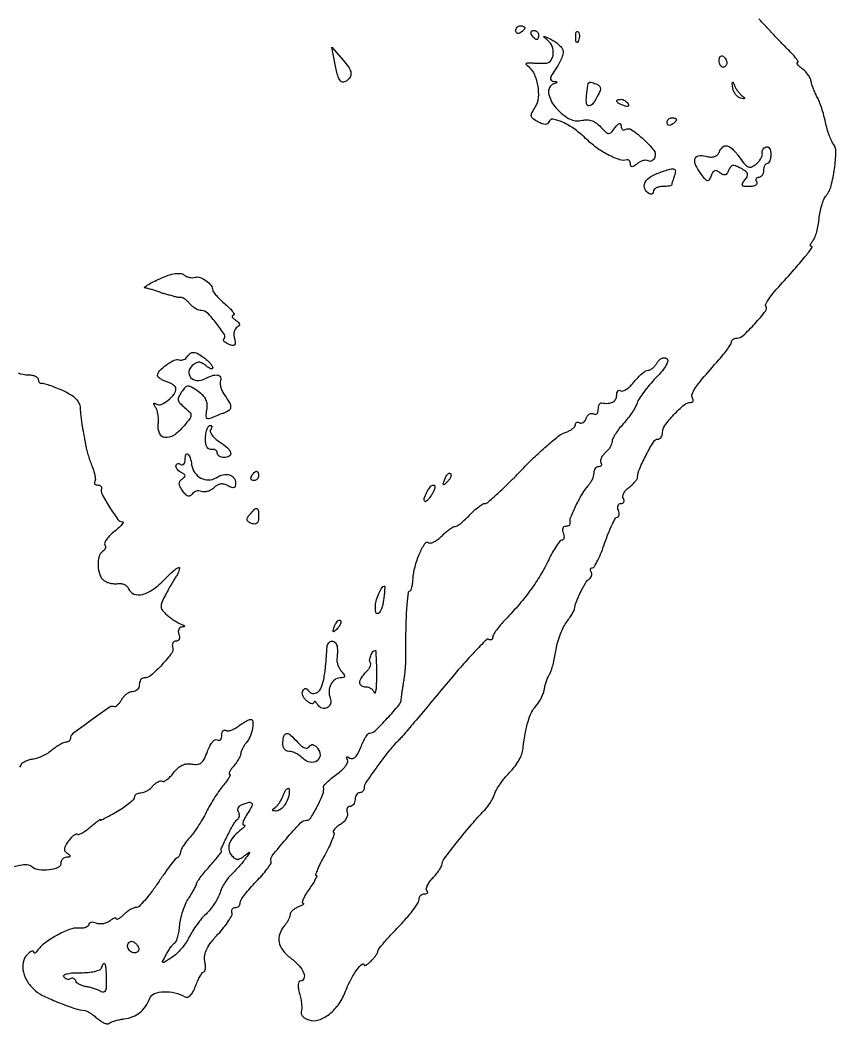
# Model space of a CAD drawing. Extents: x 0 to 356, y 1 to 441.
# Drawn here: x 178 to 355.8, y 0.7 to 219.3 of the extents above; entities that cross this region are included whole.
import ezdxf

# ---------------------------------------------------------------- set-up
doc = ezdxf.new("R2010")
doc.units = 0

msp = doc.modelspace()

# ---------------------------------------------------------------- linework, layer by layer
for points in [[(176.220432, 34.826694, -0.033088), (179.11387, 35.389231, -0.207555), (180.526926, 34.977653, 0.13933), (182.104768, 34.280879, 0.0633), (184.380932, 34.252341, 0.069445), (186.361036, 34.763352, 0.303748), (187, 35.718108, -0.09621), (187.095255, 36.208565, -0.096097), (187.367188, 36.627942, -0.097265), (187.772972, 36.911557, -0.101304), (188.25, 37.015313, 0.026202), (188.822572, 37.052376, 0.348551), (188.961874, 37.192349, 0.265975), (188.871938, 37.400594, 0.019149), (188.335243, 37.771647, -0.114123), (187.879039, 38.235654, -0.165591), (187.753928, 38.791344, -0.102582), (187.985443, 39.511111, -0.028939), (188.62829, 40.506334, -0.024484), (189.217785, 41.234817, -0.042709), (189.782571, 41.767486, -0.05739), (190.247927, 42.056732, -0.339263), (190.510627, 42, 0.313585), (190.80997, 41.920657, 0.036101), (191.480914, 42.220942, 0.03322), (192.312078, 42.741352, 0.020572), (193.21758, 43.454269, -0.007556), (194.09338, 44.181507, -0.013978), (194.829539, 44.741045, -0.010211), (195.409656, 45.139242, -0.596687), (195.5, 45.090491, 0.552346), (195.604675, 45.024645, 0.005006), (196.601562, 45.515808, 0.010405), (197.81156, 46.159047, 0.005906), (199.25, 46.984998, 0.016614), (200.686443, 47.898171, 0.023373), (201.898438, 48.812349, 0.020923), (202.803491, 49.630169, 0.201187), (203, 50.098776, -0.150837), (203.106098, 50.442471, -0.098473), (203.404657, 50.735265, -0.081515), (203.850869, 50.93275, -0.063585), (204.377555, 51, 0.086111), (204.99461, 51.107064, 0.043603), (205.713456, 51.437391, 0.041593), (206.416239, 51.919259, 0.048513), (206.990862, 52.48899, -0.043438), (207.519853, 53.024209, -0.058209), (208.087083, 53.402476, -0.071974), (208.605726, 53.579055, -0.18663), (208.987366, 53.507808, 0.249898), (209.397072, 53.48163, 0.05268), (210.036486, 53.857321, 0.043589), (210.767691, 54.503314, 0.028995), (211.490547, 55.357879, -0.046837), (212.400003, 56.358459, -0.074589), (213.358779, 57.001195, -0.083189), (214.383376, 57.29102, -0.074777), (215.486674, 57.247298, 0.070832), (216.667726, 57.191209, 0.148516), (217.510288, 57.536414, 0.109323), (218.180036, 58.38302, 0.029028), (218.844315, 59.983245, -0.033572), (219.341599, 61.151129, -0.057445), (219.925323, 62.033531, -0.084253), (220.499166, 62.52031, -0.279171), (220.974128, 62.51599, 0.141418), (221.363519, 62.407131, 0.191336), (221.69865, 62.543508, 0.137306), (221.924942, 62.926806, 0.065195), (222, 63.5, -0.052483), (222.061313, 64.082512, -0.113897), (222.250474, 64.487935, -0.187392), (222.529962, 64.654307, -0.181976), (222.852678, 64.59105, 0.167652), (223.311787, 64.487728, 0.052159), (224.01222, 64.640741, 0.045531), (224.813723, 64.989383, 0.036674), (225.602678, 65.50023, -0.016253), (226.383615, 66.052373, -0.018907), (227.161131, 66.523862, -0.018217), (227.842062, 66.870503, -0.098241), (228.243725, 66.968197, -0.407262), (228.749432, 66.514933, -0.062824), (228.661817, 65.030524, -0.051976), (228.133807, 63.25007, -0.075284), (227.288425, 61.847531, 0.029167), (226.854722, 61.258168, 0.026296), (226.476014, 60.602087, 0.027229), (226.199644, 59.977325, 0.071455), (226.093221, 59.5, -0.086652), (225.965675, 58.999597, -0.024442), (225.59879, 58.279688, -0.023856), (225.097138, 57.493405, -0.023129), (224.517972, 56.75, 0.020706), (223.988989, 56.077751, 0.045185), (223.654934, 55.514062, 0.089616), (223.553682, 55.142313, 0.439979), (223.684102, 55, -0.505742), (223.801697, 54.840175, -0.053013), (223.585056, 54.339062, -0.033071), (223.109928, 53.614017, -0.016007), (222.413762, 52.75, 0.024403), (221.539644, 51.627056, 0.010938), (220.497368, 50.072976, 0.010799), (219.465075, 48.379007, 0.01443), (218.606912, 46.796301, -0.015649), (217.753469, 45.231419, -0.012344), (216.736256, 43.591745, -0.01253), (215.714976, 42.114884, -0.029997), (214.867464, 41.088114, 0.021806), (214.152606, 40.250377, 0.025114), (213.548568, 39.390892, 0.025363), (213.116426, 38.621332, 0.11575), (213, 38.125147, -0.071092), (212.944076, 37.733811, -0.060606), (212.779687, 37.350304, -0.062945), (212.536853, 37.032023, -0.094052), (212.25, 36.833333, 0.120216), (211.818102, 36.499856, 0.005803), (210.692188, 35.056297, 0.009187), (209.395407, 33.286743, 0.006469), (208, 31.251933, -0.014464), (206.573453, 29.241399, -0.020474), (205.18192, 27.544918, -0.017155), (203.956731, 26.261562, -0.195597), (203.321429, 26.001933, 0.095148), (202.759994, 25.893163, 0.03466), (202.027455, 25.538961, 0.032849), (201.259717, 25.030072, 0.033606), (200.571429, 24.428571, -0.020821), (199.967444, 23.872898, -0.048243), (199.461607, 23.522575, -0.10937), (199.13581, 23.424846, -0.435926), (199, 23.551016, 0.33552), (198.878547, 23.711634, 0.148539), (198.596607, 23.706278, 0.06634), (198.154424, 23.494639, 0.028467), (197.626748, 23.105192, -0.075099), (196.980811, 22.715529, -0.055741), (196.179032, 22.483651, -0.056022), (195.350801, 22.435369, -0.078337), (194.626748, 22.589736, 0.049479), (194.003523, 22.760563, 0.090318), (193.477857, 22.75452, 0.14), (193.133256, 22.579545, 0.208643), (193, 22.274108, -0.23158), (192.831143, 21.929083, -0.084773), (192.339063, 21.665741, -0.061831), (191.611715, 21.51926, -0.03974), (190.75, 21.522889, 0.114667), (188.805145, 21.239514, 0.033174), (186.040854, 19.940345, 0.034076), (183.399539, 18.233164, 0.07955), (181.765313, 16.54818, -0.035257), (181.480761, 16.197611, -0.13198), (181.241942, 16.049197, -0.325451), (181.085578, 16.10375, -0.147862), (181.015313, 16.321429, 0.332467), (180.877906, 16.498264, 0.169182), (180.581324, 16.478388, 0.068418), (180.114383, 16.199296, 0.027519), (179.559406, 15.702263, 0.153323), (178.705653, 14.06684, 0.102983), (178.76596, 11.943687, 0.087847), (179.726192, 9.72763, 0.076432), (181.427724, 7.851738, 0.060755), (183.29025, 6.683585, 0.015153), (186.594223, 5.253433, 0.015361), (189.989056, 4.023892, 0.056813), (192.21758, 3.56458, -0.105172), (192.608501, 3.443942, -0.016861), (193.296567, 3.02904, -0.01801), (194.084675, 2.475449, -0.014933), (194.883065, 1.832152, 0.032396), (195.674527, 1.238769, 0.048092), (196.441581, 0.837042, 0.059922), (197.079042, 0.662926, 0.237398), (197.453297, 0.786631, -0.102288), (197.852601, 1.049117, -0.021094), (198.651913, 1.327806, -0.021362), (199.624838, 1.576839, -0.018687), (200.659786, 1.755024, 0.057358), (202.586008, 2.242186, 0.078066), (204.14055, 3.128386, 0.077705), (205.35355, 4.452157, 0.056239), (206.268738, 6.234804, -0.21708), (207.292995, 7.250762, -0.078087), (209.354389, 7.664221, -0.068185), (211.78267, 7.435112, -0.081012), (213.90852, 6.556538, 0.203217), (214.495475, 6.466266, 0.134475), (215.097154, 6.807351, 0.077084), (215.696875, 7.623233, 0.029779), (216.271608, 8.908616, -0.017009), (216.765318, 10.093029, -0.025126), (217.284322, 11.091906, -0.022701), (217.768581, 11.839442, -0.24222), (218.080566, 12, 0.326144), (218.297564, 12.158394, 0.056674), (218.402753, 12.686794, 0.042954), (218.400805, 13.441678, 0.025117), (218.275715, 14.338022, -0.09303), (218.271416, 15.618897, -0.069318), (218.71775, 16.963119, -0.051521), (219.66405, 18.465973, -0.022813), (221.195222, 20.245518, 0.019274), (222.458052, 21.692362, 0.026734), (223.465801, 23.087382, 0.025623), (224.151144, 24.281848, 0.200478), (224.197501, 24.907496, -0.09444), (224.141552, 25.32432, -0.132588), (224.258537, 25.679077, -0.139353), (224.532149, 25.915067, -0.109126), (224.916667, 26, 0.095849), (225.33016, 26.080001, 0.097138), (225.681771, 26.30831, 0.098659), (225.917172, 26.64906, 0.102321), (226, 27.049566, -0.146389), (226.177782, 27.643779, -0.015565), (227.016943, 28.837934, -0.018148), (228.136066, 30.221938, -0.013631), (229.461932, 31.663769, 0.012904), (230.772944, 33.085298, 0.018898), (231.844667, 34.406878, 0.014637), (232.637922, 35.531494, 0.216886), (232.711932, 35.996351, -0.239163), (232.97074, 37.271541, -0.010191), (235.985235, 40.923065, -0.0109), (239.136275, 44.42782, -0.207058), (240.458724, 45, 0.260027), (241.361984, 45.503808, 0.019837), (242.783226, 48.023576, 0.024079), (243.981782, 50.666629, 0.135191), (244.148782, 52.194968, -0.221969), (244.257004, 52.575707, -0.020306), (244.948931, 53.311917, -0.023221), (245.891467, 54.154314, -0.016038), (247.030102, 55.021435, 0.0326), (248.127999, 55.916463, 0.048616), (248.948485, 56.84348, 0.060953), (249.405114, 57.668324, 0.238741), (249.35725, 58.230975, -0.037872), (249.144358, 58.642041, -0.371279), (249.199254, 58.814099, -0.255628), (249.420168, 58.825242, -0.025865), (249.897862, 58.563125, 0.199126), (250.491561, 58.467031, 0.137549), (251.094482, 58.801144, 0.078287), (251.693731, 59.614236, 0.029496), (252.271608, 60.908616, -0.020449), (252.774813, 62.092806, -0.029377), (253.322502, 63.091906, -0.029129), (253.843393, 63.823975, -0.227332), (254.21054, 64, 0.19631), (255.359965, 64.469376, 0.011707), (258.027697, 67.20955, 0.013045), (260.538802, 70.058209, 0.156488), (261.083333, 71.398314, -0.012813), (261.142751, 71.983891, -0.003439), (261.267347, 72.910755, -0.003482), (261.423516, 73.962064, -0.003594), (261.592743, 75, 0.00799), (261.757108, 76.067094, 0.00665), (261.898571, 77.20625, 0.006722), (262.000205, 78.252829, 0.018057), (262.03554, 79, 0.000422), (262.043808, 79.802613, 0.000111), (262.055676, 81.0875, 0.000113), (262.068529, 82.55, 0.000116), (262.080609, 84, -0.005671), (262.16978, 88.586235, -0.012896), (262.365723, 92.046033, -0.007866), (262.624475, 94.675262, -0.380858), (262.988739, 95.000706, 0.307946), (263.196314, 95.142364, 0.03034), (263.392987, 95.748337, 0.030029), (263.553671, 96.569964, 0.018846), (263.646961, 97.544841, -0.050061), (264.07386, 100.22846, -0.037975), (265.050623, 103.046006, -0.037005), (266.206307, 105.246506, -0.413043), (267.079581, 105.450816, 0.210699), (267.543329, 105.386291, 0.051546), (268.276321, 105.679121, 0.043951), (269.121707, 106.222087, 0.031669), (269.963525, 106.963525, -0.018672), (270.803749, 107.743234, -0.023081), (271.644331, 108.401786, -0.022325), (272.38535, 108.880707, -0.133059), (272.825686, 109, 0.148512), (273.276675, 109.136976, 0.019347), (274.098736, 109.734375, 0.021145), (275.040239, 110.542642, 0.016233), (276, 111.5, -0.018909), (276.969932, 112.457206, -0.023654), (277.942119, 113.265625, -0.022877), (278.801134, 113.854113, -0.13962), (279.313395, 114, 0.182133), (279.919433, 114.228333, 0.004868), (282.083594, 116.16651, 0.00956), (284.594146, 118.548954, 0.006327), (287.389081, 121.375354, -0.01023), (290.276638, 124.250193, -0.012855), (293.072105, 126.787483, -0.011033), (295.497677, 128.78633, -0.092461), (296.75, 129.442742, 0.037765), (297.611168, 129.780609, 0.048296), (298.339063, 130.222782, 0.056539), (298.842651, 130.696996, 0.177446), (299, 131.126405, -0.102535), (299.069437, 131.461444, -0.178546), (299.262969, 131.664219, -0.166413), (299.55337, 131.700869, -0.087551), (299.895215, 131.564761, 0.167719), (300.283155, 131.477508, 0.120855), (300.703042, 131.631568, 0.092131), (301.093118, 132.014336, 0.061252), (301.388152, 132.569126, -0.069662), (301.691952, 133.11802, -0.099962), (302.106118, 133.486378, -0.123645), (302.56249, 133.618411, -0.148363), (302.992937, 133.504365, 0.137823), (303.375314, 133.394554, 0.191), (303.704175, 133.522757, 0.139718), (303.926152, 133.889745, 0.066686), (304, 134.440983, -0.046583), (304.054926, 135.02925, -0.073584), (304.220312, 135.507253, -0.103366), (304.464248, 135.805228, -0.211938), (304.75, 135.881579, 0.049321), (306.137549, 135.800956, 0.109421), (307.15629, 136.070324, 0.149401), (307.772986, 136.67201, 0.125937), (308, 137.559017, -0.059835), (308.066784, 138.115083, -0.128051), (308.270228, 138.493063, -0.191389), (308.571174, 138.636254, -0.156119), (308.919925, 138.549489, 0.233207), (309.409188, 138.502696, 0.057043), (310.149483, 138.885128, 0.046604), (310.990671, 139.570859, 0.031812), (311.813845, 140.490472, -0.023978), (312.647086, 141.45118, -0.029191), (313.518294, 142.262826, -0.030003), (314.312061, 142.843603, -0.143901), (314.84423, 143, 0.122322), (315.314983, 143.116916, 0.051644), (315.859972, 143.481867, 0.046922), (316.389208, 144.012839, 0.044976), (316.818633, 144.640398, -0.069015), (317.253853, 145.215266, -0.088251), (317.797724, 145.594517, -0.10489), (318.362268, 145.723051, -0.143069), (318.862587, 145.584926, -0.299579), (319.111418, 145.049558, -0.08894), (318.809239, 144.151181, -0.049368), (317.957727, 142.907975, -0.017898), (316.522042, 141.319729, 0.016144), (315.150626, 139.813236, 0.016725), (313.896002, 138.238585, 0.016668), (312.90405, 136.807113, 0.066428), (312.450162, 135.842974, -0.051913), (312.052698, 134.931145, -0.018825), (311.311027, 133.72805, -0.018432), (310.394155, 132.462434, -0.020904), (309.422384, 131.32175, 0.021486), (308.495094, 130.230711, 0.024836), (307.711575, 129.113994, 0.025011), (307.150432, 128.115831, 0.11605), (307, 127.476422, -0.093599), (306.894155, 126.915961, -0.042444), (306.562609, 126.24365, -0.040048), (306.080732, 125.572983, -0.043773), (305.51101, 125.009138, 0.050777), (304.981976, 124.470716, 0.064546), (304.620389, 123.875922, 0.078442), (304.471484, 123.317852, 0.165938), (304.570027, 122.886693, -0.096707), (304.69762, 122.548493, -0.174428), (304.645971, 122.260466, -0.171182), (304.421269, 122.067758, -0.09272), (304.059017, 122, 0.133873), (303.655168, 121.889898, 0.100474), (303.311086, 121.580357, 0.087342), (303.079557, 121.11733, 0.072485), (303, 120.571429, -0.070229), (302.909268, 119.928644, -0.037438), (302.629386, 119.17433, -0.036382), (302.221252, 118.432313, -0.0467), (301.738337, 117.821429, 0.058395), (300.519526, 116.203457, 0.019391), (299.119238, 113.579275, 0.014544), (297.921483, 110.913719, 0.156724), (297.825488, 109.75, -0.153022), (297.804028, 109.464686, -0.129382), (297.623559, 109.220313, -0.101947), (297.30326, 109.055927, -0.067849), (296.893011, 109, 0.158089), (296.519085, 108.878743, 0.151946), (296.280284, 108.559375, 0.112257), (296.22328, 108.073899, 0.06502), (296.361626, 107.5, -0.048971), (296.519776, 106.925311, -0.089508), (296.515966, 106.440625, -0.139264), (296.357288, 106.122874, -0.210765), (296.078742, 106, 0.227987), (295.641038, 105.789476, 0.01914), (294.87486, 104.751563, 0.022452), (294.027729, 103.37828, 0.015352), (293.185958, 101.75, -0.022696), (291.409785, 98.434509, -0.022261), (289.329713, 95.271463, -0.020554), (286.821067, 92.087547, -0.014385), (283.75, 88.705172, 0.01585), (282.696956, 87.538533, 0.020309), (281.807813, 86.3975, 0.018619), (281.151712, 85.404998, 0.137577), (281, 84.86406, -0.093482), (280.936698, 84.528443, -0.171831), (280.756955, 84.320666, -0.173811), (280.488223, 84.273682, -0.095913), (280.172611, 84.39332, 0.349924), (279.614075, 84.326177, 0.004509), (276.98658, 81.610653, 0.010648), (273.943663, 78.26879, 0.006499), (270.488411, 74.202337, -0.001185), (267.01766, 70.02856, -0.0017), (263.920209, 66.347116, -0.000907), (261.28185, 63.244298, -0.026449), (260.565799, 62.489973, 0.034844), (258.562758, 60.307699, 0.01136), (255.914515, 56.825705, 0.00609), (253.357714, 53.208629, 0.151939), (253, 52.058638, -0.093367), (252.923875, 51.654528, -0.09643), (252.70625, 51.310975, -0.099161), (252.381557, 51.081032, -0.105015), (252, 51, 0.148195), (251.618646, 50.884432, 0.098894), (251.29375, 50.559375, 0.082425), (251.074694, 50.073457, 0.064853), (251, 49.5, -0.072144), (250.91686, 48.926792, -0.087143), (250.674822, 48.440625, -0.100435), (250.315153, 48.115611, -0.134459), (249.893011, 48, 0.135891), (249.512485, 47.894634, 0.1523), (249.260193, 47.611731, 0.123624), (249.182265, 47.183447, 0.07524), (249.293232, 46.678234, -0.146981), (249.337925, 46.079732, -0.07723), (249.064654, 45.378277, -0.065929), (248.529072, 44.684343, -0.055951), (247.802842, 44.108946, 0.029243), (247.074892, 43.592855, 0.050629), (246.546243, 43.073678, 0.072451), (246.273896, 42.628088, 0.306426), (246.330197, 42.33647, -0.281016), (246.427801, 41.933254, -0.015882), (245.978406, 40.67153, -0.020559), (245.300141, 39.132247, -0.01326), (244.395442, 37.405758, 0.009766), (243.494624, 35.715504, 0.01769), (242.83459, 34.294191, 0.01395), (242.403621, 33.187902, 0.518825), (242.535961, 33, -0.526009), (242.650945, 32.832763, -0.026765), (242.332366, 32.11875, -0.023901), (241.777216, 31.151367, -0.012501), (241, 30, 0.018142), (240.238257, 28.843641, 0.035191), (239.731632, 27.860604, 0.050348), (239.510893, 27.159211, 0.44939), (239.681906, 26.929715, -0.353777), (239.788866, 26.826872, -0.263502), (239.723885, 26.668941, -0.055523), (239.325967, 26.422653, -0.016983), (238.676, 26.140671, 0.042258), (237.977284, 25.794634, 0.049273), (237.384559, 25.350767, 0.056209), (236.974625, 24.880787, 0.149468), (236.840964, 24.460957, -0.081113), (236.760033, 23.998801, -0.029951), (236.504653, 23.386444, -0.028738), (236.140402, 22.738988, -0.030712), (235.711575, 22.152469, 0.082412), (234.619039, 20.2804, 0.137119), (234.4537, 18.474123, 0.123864), (235.255748, 16.714761, 0.060748), (237.026053, 14.980034, -0.046355), (238.805288, 13.333953, -0.085754), (239.849038, 11.671066, -0.195296), (239.853256, 10.529545, -0.306259), (239.069806, 10, 0.298817), (238.760761, 9.797195, 0.08858), (238.623914, 9.219539, 0.055307), (238.671959, 8.34027, 0.027516), (238.915886, 7.25, -0.022115), (239.183493, 6.111693, -0.022791), (239.346298, 4.965552, -0.023259), (239.395445, 3.963746, -0.083713), (239.291033, 3.334859, 0.171123), (239.294688, 2.840765, 0.097259), (239.605732, 2.322182, 0.07667), (240.176631, 1.85713, 0.055859), (240.925635, 1.523602, 0.157519), (243.091432, 1.534733, 0.088701), (245.427859, 2.794639, 0.074649), (247.536777, 5.057095, 0.063517), (249.029155, 7.963279, -0.035994), (250.060171, 10.275144, -0.03269), (251.441749, 12.494501, -0.059796), (252.551525, 13.70597, -0.641154), (253, 13.5, 0.446458), (253.128109, 13.385125, 0.102943), (253.440625, 13.486607, 0.046395), (253.923506, 13.825448, 0.020204), (254.5, 14.357143, 0.019873), (255.074271, 14.978971, 0.024103), (255.559375, 15.606971, 0.023742), (255.910112, 16.163868, 0.129357), (256, 16.505495, -0.157829), (256.123764, 16.887808, -0.011254), (256.807812, 17.790141, -0.014963), (257.69656, 18.842973, -0.010701), (258.75, 19.968308, 0.008465), (261.503944, 22.883957, 0.019842), (263.435319, 25.175683, 0.022916), (264.69074, 26.953784, 0.143204), (265, 28.011431, -0.117268), (265.089669, 28.3885, -0.100564), (265.342708, 28.709608, -0.09282), (265.721111, 28.925183, -0.083375), (266.166667, 29, 0.059412), (266.566887, 29.047724, 0.178164), (266.792105, 29.19852, 0.250807), (266.822385, 29.418653, 0.108072), (266.65752, 29.675813, -0.248402), (266.533235, 30.079813, -0.06132), (266.752628, 30.762398, -0.048408), (267.233117, 31.582061, -0.03182), (267.930305, 32.425813, 0.01928), (268.684457, 33.293282, 0.02164), (269.339434, 34.184458, 0.021544), (269.826876, 34.984063, 0.098498), (269.991012, 35.5, -0.135184), (270.438934, 36.620208, -0.004639), (273.354227, 40.388962, -0.009616), (276.449614, 44.163128, -0.017295), (279.15128, 47.117634, 0.032998), (279.829998, 47.908326, 0.021994), (280.503744, 48.894429, 0.022174), (281.075106, 49.913329, 0.03987), (281.436596, 50.800233, -0.055848), (281.857954, 51.746537, -0.020658), (282.648822, 52.975526, -0.020171), (283.630217, 54.257297, -0.022908), (284.672972, 55.400244, 0.033379), (285.689003, 56.561811, 0.02927), (286.590741, 57.898704, 0.030404), (287.261419, 59.205741, 0.073376), (287.547202, 60.251291, -0.012734), (288.076683, 63.857264, -0.02965), (288.700375, 66.514483, -0.039885), (289.464665, 68.487611, -0.071693), (290.432132, 69.925007, 0.0399), (291.036432, 70.710417, 0.027599), (291.594647, 71.683404, 0.027927), (292.029711, 72.684824, 0.049982), (292.25504, 73.552342, -0.026466), (292.432593, 74.397117, -0.018608), (292.717177, 75.325999, -0.018837), (293.057157, 76.19693, -0.036955), (293.403035, 76.855315, 0.058327), (293.761164, 77.613919, 0.015948), (294.143587, 78.883133, 0.015899), (294.487905, 80.360562, 0.01595), (294.73722, 81.855315, -0.032376), (295.05403, 83.433565, -0.02262), (295.604565, 85.163749, -0.022906), (296.286554, 86.780856, -0.043283), (297.003193, 88, 0.007775), (297.686724, 88.994034, 0.010589), (298.269813, 89.9125, 0.007701), (298.725902, 90.692576, 0.109077), (298.81978, 91, -0.072712), (299.153508, 92.463181, -0.020416), (300.090645, 94.617916, -0.017747), (301.174451, 96.66679, -0.124429), (301.954629, 97.471959, 0.085041), (302.322699, 97.796903, 0.093511), (302.54696, 98.215942, 0.10041), (302.59395, 98.662832, 0.115051), (302.457295, 99.069098, -0.068741), (302.29975, 99.425412, -0.142928), (302.301224, 99.726548, -0.190352), (302.456728, 99.924846, -0.13317), (302.733897, 100, 0.268833), (303.152608, 100.242664, 0.015206), (303.884742, 101.615625, 0.019962), (304.677201, 103.392229, 0.012998), (305.455336, 105.5, -0.012301), (306.230158, 107.607845, -0.018983), (307.012495, 109.384375, -0.0139), (307.732817, 110.766029, -0.272032), (308.131037, 111, 0.225123), (308.389825, 111.122739, 0.133927), (308.531327, 111.440625, 0.084225), (308.523806, 111.925176, 0.04574), (308.361626, 112.5, -0.069008), (308.228143, 113.073683, -0.116977), (308.29762, 113.559375, -0.152575), (308.555236, 113.879387, -0.148627), (308.952028, 114, 0.104368), (309.345082, 114.082948, 0.179696), (309.581893, 114.313295, 0.164919), (309.622458, 114.659193, 0.086067), (309.458879, 115.066535, -0.169878), (309.346547, 115.575967, -0.084684), (309.536829, 116.217176, -0.068429), (309.990898, 116.889384, -0.052221), (310.649862, 117.485924, 0.025422), (311.362529, 118.064832, 0.029718), (311.97437, 118.685369, 0.030865), (312.419232, 119.261877, 0.131369), (312.560758, 119.669389, -0.082774), (313.034881, 121.622126, -0.020369), (314.458377, 124.613984, -0.013595), (316.086497, 127.51098, -0.263773), (316.948973, 128, 0.137238), (317.349771, 128.112121, 0.100217), (317.691261, 128.427273, 0.086194), (317.921154, 128.898657, 0.070566), (318, 129.454545, -0.161003), (318.504816, 130.98163, -0.028012), (320.474742, 133.346485, -0.027293), (322.687855, 135.473966, -0.179672), (324.104472, 136, 0.108392), (324.444426, 136.074573, 0.181996), (324.647225, 136.280041, 0.161662), (324.67769, 136.589082, 0.083011), (324.528844, 136.95333, -0.228854), (324.437753, 137.829314, -0.064467), (325.08358, 139.084806, -0.026525), (326.644994, 141.109616, -0.003402), (330.25, 145.247073, 0.012106), (331.303252, 146.499238, 0.016233), (332.192187, 147.686574, 0.013374), (332.864054, 148.70439, 0.140081), (333, 149.180108, -0.140279), (333.089479, 149.492765, -0.099922), (333.340985, 149.759157, -0.08515), (333.71713, 149.938569, -0.068901), (334.160801, 150, 0.190974), (335.555353, 150.552807, 0.019481), (338.096263, 153.136591, 0.016802), (340.447906, 155.90334, 0.316046), (340.511232, 156.981827, -0.271287), (340.500727, 157.424009, -0.020275), (341.152, 158.494379, -0.023648), (342.093785, 159.774075, -0.015459), (343.292135, 161.160828, 0.004642), (346.6828, 164.917165, 0.012435), (349.004731, 167.673158, 0.010818), (350.536673, 169.673253, 0.614063), (350.370942, 170, -0.342352), (350.229164, 170.109964, -0.143279), (350.237708, 170.367188, -0.064617), (350.430603, 170.769711, -0.027973), (350.782164, 171.25, 0.080341), (351.197661, 171.963285, 0.024091), (351.593156, 173.160937, 0.023472), (351.913571, 174.568386, 0.023456), (352.100742, 176, -0.027537), (352.302363, 177.450014, -0.02525), (352.666015, 178.9125, -0.026106), (353.124891, 180.183791, -0.071521), (353.615702, 181, 0.10712), (354.712368, 183.154824, 0.03014), (355.455351, 186.875765, 0.027255), (355.761324, 190.583954, 0.1781), (355.175066, 192.325731, -0.065778), (354.763035, 193.004131, -0.017453), (354.292732, 194.183184, -0.017393), (353.847452, 195.573942, -0.017105), (353.497161, 197, 0.015563), (353.136858, 198.486588, 0.012558), (352.660619, 200.059375, 0.012751), (352.147098, 201.489933, 0.031606), (351.679781, 202.5, -0.018345), (351.247128, 203.373612, -0.014607), (350.843322, 204.345078, -0.014852), (350.521996, 205.268032, -0.03558), (350.353905, 205.972605, 0.078549), (350.136637, 206.628585, 0.037421), (349.66963, 207.387867, 0.035907), (349.051096, 208.125189, 0.042433), (348.364683, 208.722605, -0.020292), (347.746472, 209.214349, -0.05475), (347.36499, 209.624765, -0.170025), (347.286489, 209.876169, -0.40424), (347.414626, 210, 0.560107), (347.52983, 210.188048, 0.040706), (347.138547, 210.822181, 0.027188), (346.396372, 211.724023, 0.013127), (345.355755, 212.798915, -0.006835), (344.013519, 214.150898, -0.003196), (342.310753, 215.93628, -0.003166), (340.548578, 217.831667, -0.004432), (339, 219.548915, 0.011687)], [(177.615897, 142.452063, 0.098594), (179.886155, 142, -0.045347), (180.695279, 141.926466, -0.065245), (181.379058, 141.70625, -0.085231), (181.840968, 141.382087, -0.199802), (182, 141, 0.075681), (182.0564, 140.629514, 0.106256), (182.220313, 140.339118, 0.126434), (182.46448, 140.174329, 0.137159), (182.75, 140.154444, -0.121854), (183.223489, 140.135767, -0.010624), (184.38125, 139.773585, -0.013459), (185.75901, 139.268556, -0.010057), (187.25, 138.641024, -0.029555), (188.964355, 137.75377, -0.063126), (190.137861, 136.837804, -0.083126), (190.840085, 135.845973, -0.09862), (191.127623, 134.73658, 0.009259), (191.203412, 133.734891, 0.005852), (191.3271, 132.569495, 0.005876), (191.475561, 131.426761, 0.010767), (191.627479, 130.5, -0.000327), (191.796314, 129.589536, -0.000192), (191.997184, 128.5, -0.000192), (192.19719, 127.410455, -0.000328), (192.363342, 126.5, 0.02014), (192.574462, 125.556449, 0.009429), (192.919517, 124.353125, 0.009326), (193.329215, 123.103304, 0.012915), (193.746073, 122, -0.023665), (194.103819, 120.987875, -0.029152), (194.336092, 120.014062, -0.029883), (194.431574, 119.195403, -0.148197), (194.32357, 118.75, 0.124424), (194.240151, 118.464817, 0.183451), (194.322773, 118.220313, 0.147254), (194.568765, 118.055731, 0.074449), (194.940983, 118, -0.071932), (195.328681, 117.943934, -0.112409), (195.621551, 117.779687, -0.140699), (195.773539, 117.535226, -0.144343), (195.770679, 117.25, 0.200428), (195.893645, 116.010479, 0.017228), (197.535045, 113.202284, 0.016122), (199.364867, 110.502459, 0.240194), (200.350466, 110, -0.522199), (200.473497, 109.823331, -0.08475), (200.222899, 109.388978, -0.037139), (199.5782, 108.719618, -0.015852), (198.625331, 107.919925, 0.02787), (197.650628, 107.06117, 0.04176), (196.912198, 106.200942, 0.049478), (196.477579, 105.454054, 0.250476), (196.506784, 104.989023, -0.1187), (196.629207, 104.616209, -0.10064), (196.579617, 104.203618, -0.092367), (196.364697, 103.814324, -0.082329), (196.016312, 103.510081, 0.196654), (195.232755, 102.432859, 0.069571), (195.035518, 100.498246, 0.067776), (195.38232, 98.509695, 0.148827), (196.25, 97.25087, 0.069966), (196.860678, 96.891327, 0.041794), (197.665045, 96.634668, 0.041001), (198.526389, 96.51032, 0.055381), (199.311856, 96.54902, -0.076756), (200.045169, 96.553908, -0.075132), (200.751611, 96.338065, -0.080159), (201.323781, 95.941151, -0.109922), (201.668844, 95.420595, 0.21668), (202.845042, 94.26254, 0.155746), (204.712679, 94.184327, 0.092189), (207.112519, 95.346588, 0.044977), (209.668631, 97.610124, -0.013636), (210.958704, 98.905353, -0.033775), (211.98904, 99.760237, -0.089614), (212.588302, 100.047002, -0.56137), (212.786708, 99.860124, -0.024654), (212.640175, 99.302685, -0.02341), (212.437345, 98.752439, -0.024098), (212.211934, 98.2836, -0.072199), (212, 97.999244, 0.05773), (211.724289, 97.650743, 0.005597), (211.167095, 96.727049, 0.007045), (210.528728, 95.60563, 0.005515), (209.866708, 94.371557, 0.014401), (208.935393, 92.456082, 0.112324), (208.739451, 91.489679, 0.168309), (209.027495, 90.717785, 0.043038), (209.976056, 89.75253, 0.018099), (210.745129, 89.140841, 0.014458), (211.6153, 88.536802, 0.014701), (212.454159, 88.024241, 0.035434), (213.109348, 87.709165, -0.017866), (213.681039, 87.458554, -0.217182), (213.830424, 87.2791, -0.432233), (213.746553, 87.142142, -0.035181), (213.281385, 87.078947, 0.140162), (212.863633, 86.929666, 0.141521), (212.589821, 86.582566, 0.114907), (212.509667, 86.079235, 0.074014), (212.638374, 85.5, -0.070671), (212.769835, 84.926409, -0.118837), (212.695237, 84.440625, -0.152637), (212.429882, 84.120337, -0.145001), (212.023655, 84, 0.115012), (211.604309, 83.902247, 0.143297), (211.310821, 83.632813, 0.131239), (211.193082, 83.227127, 0.089358), (211.2685, 82.75, -0.24952), (211.059725, 81.405443, -0.026157), (208.948996, 78.875983, -0.028194), (206.561053, 76.575622, -0.179477), (205.009102, 76, 0.146936), (204.624281, 75.884417, 0.099082), (204.296424, 75.559375, 0.082859), (204.07541, 75.073435, 0.065471), (204, 74.5, -0.095649), (203.889464, 73.927466, -0.097084), (203.573971, 73.440625, -0.098701), (203.103113, 73.114695, -0.102534), (202.54969, 73, 0.10096), (201.92271, 72.872096, 0.055487), (201.237725, 72.485938, 0.052057), (200.602318, 71.919336, 0.05715), (200.120031, 71.25, -0.028454), (199.704053, 70.596851, -0.042524), (199.263679, 70.083456, -0.050717), (198.861128, 69.760937, -0.248139), (198.580045, 69.736233, 0.255584), (197.557628, 69.631927, 0.006009), (193.480243, 66.756973, 0.006286), (189.487493, 63.792068, 0.23401), (189, 62.8075, -0.121657), (188.923939, 62.499522, -0.100745), (188.709608, 62.237203, -0.091417), (188.389032, 62.060989, -0.080239), (188.011431, 62, 0.104343), (187.504073, 61.892956, 0.025461), (186.736481, 61.506152, 0.024991), (185.883644, 60.962321, 0.022621), (185.059379, 60.318814, -0.039443), (184.139937, 59.649487, -0.026519), (182.997647, 59.02933, -0.026751), (181.820283, 58.544176, -0.046832), (180.797948, 58.289895, 0.03626), (179.893968, 58.08521, 0.042389), (179.077106, 57.759054, 0.047223), (178.452872, 57.36857, 0.147755), (178.166667, 56.971081, -0.115149), (177.933855, 56.599698, -0.068849)]]:
    msp.add_lwpolyline(points, format="xyb")
for points in [[(288, 217.559017, -0.151918), (287.934461, 217.34829, -0.038439), (287.70625, 217.066025, -0.035638), (287.382774, 216.768994, -0.029505), (287, 216.5, -0.082592), (286.6179, 216.343488, -0.161196), (286.29375, 216.3746, -0.182303), (286.078288, 216.586039, -0.108972), (286, 216.940983, -0.093332), (286.076123, 217.345238, -0.09642), (286.29375, 217.688914, -0.099167), (286.618444, 217.918938, -0.105053), (287, 218, -0.042167), (287.382849, 217.967655, -0.061769), (287.70625, 217.870461, -0.081139), (287.92554, 217.727648, -0.210953)], [(291, 216, -0.042167), (290.967655, 215.617151, -0.061769), (290.870461, 215.29375, -0.081139), (290.727648, 215.07446, -0.210953), (290.559017, 215, -0.151918), (290.34829, 215.065539, -0.038439), (290.066025, 215.29375, -0.035638), (289.768994, 215.617226, -0.029505), (289.5, 216, -0.082592), (289.343488, 216.3821, -0.161196), (289.3746, 216.70625, -0.182303), (289.586039, 216.921712, -0.108972), (289.940983, 217, -0.093332), (290.345238, 216.923877, -0.09642), (290.688914, 216.70625, -0.099167), (290.918938, 216.381556, -0.105053)], [(299.683114, 214.8125, -0.054073), (299.461564, 214.395823, -0.470617), (299.279315, 214.37858, -0.168741), (299.137993, 214.670344, -0.018894), (299.078947, 215.416667, -0.028489), (299.089945, 216.112848, -0.077125), (299.200665, 216.592839, -0.208169), (299.385309, 216.77538, -0.296942), (299.604167, 216.729167, -0.126455), (299.797407, 216.402231, -0.060344), (299.876576, 215.916927, -0.05415), (299.839148, 215.359369, -0.051402)], [(296.270262, 212.761459, -0.137039), (296.314729, 212.093293, -0.036949), (296.01862, 211.062741, -0.034521), (295.493572, 209.895399, -0.0298), (294.789321, 208.75, 0.016624), (293.926785, 207.426588, 0.083407), (293.601624, 206.607576, 0.237757), (293.722248, 206.145488, 0.199793), (294.181906, 205.921053, -0.012627), (294.837799, 205.865116, -0.349315), (294.952227, 205.751359, -0.32479), (294.870083, 205.605151, -0.011827), (294.25, 205.337719, 0.34931), (293.17542, 203.439631, 0.130202), (294.499836, 200.44108, 0.0945), (297.531097, 197.848822, 0.193605), (300.57767, 197.430138, -0.075504), (301.607257, 197.528434, -0.073916), (302.627606, 197.3183, -0.068644), (303.604675, 196.799975, -0.052653), (304.506213, 195.993135, 0.016451), (305.633238, 194.827278, 0.175353), (306.225159, 194.561339, 0.224397), (306.772022, 194.771186, 0.028387), (307.61476, 195.759308, -0.021618), (308.21184, 196.478885, -0.132312), (308.613988, 196.737696, -0.373294), (308.861676, 196.631278, -0.106944), (308.968197, 196.190983, 0.067973), (309.042835, 195.728564, 0.13769), (309.23999, 195.420585, 0.185312), (309.523873, 195.313327, 0.137953), (309.848789, 195.406547, -0.298065), (311.258992, 195.370173, -0.035274), (313.826331, 193.312394, -0.03542), (316.092463, 190.898318, -0.268538), (316.329171, 189.415423, -0.072312), (316.052867, 188.922361, -0.102152), (315.672848, 188.59437, -0.124006), (315.251287, 188.481459, -0.143095), (314.85141, 188.591833, 0.137939), (314.385258, 188.725588, 0.065536), (313.76047, 188.646696, 0.057513), (313.082888, 188.382803, 0.051655), (312.456195, 187.963645, -0.02429), (311.773608, 187.45101, -0.134943), (311.34351, 187.304979, -0.307117), (311.09443, 187.453236, -0.109928), (311, 187.877555, 0.067049), (310.944168, 188.292036, 0.103837), (310.779688, 188.612083, 0.133799), (310.535213, 188.787769, 0.155067), (310.25, 188.801875, -0.143135), (308.66849, 188.843117, -0.039476), (306.343098, 189.797133, -0.037534), (303.831057, 191.314089, -0.036898), (301.558693, 193.197431, 0.033354), (298.861845, 195.464982, 0.049793), (296.210586, 197.028923, 0.071051), (294.13788, 197.651016, 0.364678), (293.190127, 197.070381, -0.151563), (292.903156, 196.670601, -0.164284), (292.449756, 196.519487, -0.093367), (291.783398, 196.647737, -0.028774), (290.851247, 197.07961, -0.034984), (289.77505, 197.756338, -0.193379), (289.420134, 198.325624, -0.165121), (289.529122, 199.037804, -0.024054), (290.276585, 200.32162, 0.123931), (290.978422, 202.379102, 0.066809), (290.840251, 205.070719, 0.066814), (289.997293, 207.630365, 0.124026), (288.600056, 209.29475, -0.089312), (288.299799, 209.606263, -0.406761), (288.341459, 209.830375, -0.150285), (288.719079, 209.953849, -0.024372), (289.5, 209.929596, 0.008951), (290.351971, 209.876807, 0.007474), (291.258149, 209.85049, 0.007557), (292.087948, 209.851342, 0.020356), (292.676676, 209.884846, 0.222407), (293.705398, 210.494859, 0.13198), (294.183848, 211.867371, 0.108888), (293.944968, 213.515467, 0.127111), (293.036399, 214.805166, -0.004116), (292.15445, 215.566966, -0.554622), (292.173444, 215.682722, -0.211951), (292.380077, 215.678107, -0.002387), (293.662847, 215.066625, -0.035122), (294.523317, 214.574164, -0.033492), (295.32095, 213.958954, -0.035316), (295.949502, 213.318786, -0.09196)], [(249.655255, 206.439975, -0.119926), (248.670368, 205.773317, -0.312036), (247.882345, 205.973351, -0.115805), (247.233522, 207.199505, -0.017699), (246.624276, 209.914804), (245.984079, 213.329607), (248.397294, 210.521173, -0.021234), (249.544455, 209.065419, -0.081665), (250.056358, 208.037283, -0.140296), (250.073111, 207.208877, -0.120195)], [(332, 209.940983, -0.087308), (331.936779, 209.581686, -0.094392), (331.755208, 209.276414, -0.100145), (331.484563, 209.072214, -0.112153), (331.166667, 209, -0.170324), (330.848724, 209.111542, -0.094314), (330.578125, 209.427703, -0.074868), (330.395108, 209.899039, -0.055286), (330.333333, 210.456011, -0.05773), (330.393656, 210.976727, -0.124167), (330.578125, 211.33303, -0.190804), (330.850897, 211.471218, -0.16277), (331.166667, 211.396994, -0.071639), (331.485481, 211.130304, -0.05288), (331.755208, 210.756842, -0.053298), (331.938439, 210.339084, -0.076861)], [(303.976309, 202.955732, -0.029181), (302.832584, 201.089188, -0.221675), (301.963691, 200.584265, -0.41407), (301.421241, 201.036577, -0.052119), (301.444118, 202.726914, -0.003993), (301.741527, 205.081178, -0.131588), (301.959825, 205.604314, -0.304924), (302.360633, 205.737969, -0.024089), (303.481686, 205.368654, -0.078298), (304.127449, 204.99661, -0.174141), (304.418588, 204.518551, -0.134382), (304.376526, 203.872115, -0.039835)], [(335.399944, 202.673869, -0.023327), (335.82164, 202.325275, -0.422126), (335.82709, 202.167397, -0.258208), (335.629137, 202.105933, -0.015469), (335, 202.256735, -0.101374), (334.409043, 202.555623, -0.065182), (333.872368, 203.108748, -0.06169), (333.468413, 203.819363, -0.068372), (333.267634, 204.582866, -0.006534), (333.169657, 205.490352, -0.218072), (333.239775, 205.691806, -0.524627), (333.36632, 205.6714, -0.011419), (333.667578, 205, 0.035522), (333.989982, 204.365226, 0.024796), (334.437289, 203.697949, 0.025114), (334.932752, 203.098052, 0.046559)], [(310.492921, 201.011454, -0.1144), (310.606889, 200.674071, -0.32948), (310.487528, 200.474315, -0.155351), (310.131719, 200.443138, -0.036408), (309.551938, 200.618443, -0.029964), (308.48003, 201.105273, -0.168622), (308.057392, 201.558518, -0.444011), (308.201747, 201.882327, -0.079093), (308.940983, 202, -0.088797), (309.34605, 201.927491, -0.053277), (309.78502, 201.709615, -0.051183), (310.189428, 201.389589, -0.061454)], [(321, 197.559017, -0.151918), (320.934461, 197.34829, -0.038439), (320.70625, 197.066025, -0.035638), (320.382774, 196.768994, -0.029505), (320, 196.5, -0.082592), (319.6179, 196.343488, -0.161196), (319.29375, 196.3746, -0.182303), (319.078288, 196.586039, -0.108972), (319, 196.940983, -0.093332), (319.076123, 197.345238, -0.09642), (319.29375, 197.688914, -0.099167), (319.618444, 197.918938, -0.105053), (320, 198, -0.042167), (320.382849, 197.967655, -0.061769), (320.70625, 197.870461, -0.081139), (320.92554, 197.727648, -0.210953)], [(334.808721, 189.288029, 0.019761), (335.948532, 187.846617, 0.122025), (336.712057, 187.30228, 0.20067), (337.443453, 187.316603, 0.069377), (338.360157, 187.88394, 0.041928), (338.946978, 188.460446, 0.046057), (339.409091, 189.109927, 0.051245), (339.690513, 189.733461, 0.133368), (339.718029, 190.220912, -0.09909), (339.713281, 190.643204, -0.084549), (339.868287, 191.061359, -0.082938), (340.156634, 191.411311, -0.089893), (340.535714, 191.636905, -0.203974), (340.928718, 191.61924, -0.139905), (341.267187, 191.319159, -0.091498), (341.496005, 190.754411, -0.05066), (341.571429, 190.011905, -0.037203), (341.514021, 189.241419, -0.055952), (341.340625, 188.590997, -0.07342), (341.086711, 188.146387, -0.230277), (340.785714, 188, 0.183844), (340.485777, 187.885859, 0.090503), (340.230804, 187.559375, 0.070378), (340.058014, 187.073977, 0.050408), (340, 186.5, -0.06887), (339.920655, 185.926682, -0.085131), (339.688914, 185.440625, -0.099915), (339.344827, 185.115626, -0.140337), (338.940983, 185, 0.108972), (338.586039, 184.921712, 0.182303), (338.3746, 184.70625, 0.161196), (338.343488, 184.3821, 0.082592), (338.5, 184, -0.21812), (338.547131, 183.622053, -0.175855), (338.295682, 183.29375, -0.097701), (337.729423, 183.07134, -0.044899), (336.936572, 183, -0.021692), (335.804461, 183.049139, -0.222696), (335.409551, 183.277877, -0.298698), (335.398832, 183.67423, -0.034824), (335.942122, 184.430261, 0.060044), (336.441768, 185.205027, 0.200191), (336.475953, 185.797053, 0.154241), (336.068979, 186.339629, 0.032456), (335.04973, 186.973385, 0.029324), (333.952218, 187.480406, 0.136465), (333.265043, 187.551353, 0.192418), (332.772819, 187.250541, 0.069019), (332.36838, 186.517601, -0.054969), (332.017512, 185.837405, -0.180544), (331.615107, 185.545547, -0.184871), (331.126627, 185.59227, -0.058002), (330.5, 186, 0.062552), (329.869873, 186.401923, 0.192417), (329.374406, 186.433007, 0.1738), (328.960412, 186.110576, 0.049673), (328.589265, 185.372026, -0.029738), (328.169732, 184.447183, -0.307344), (327.818832, 184.260418, -0.193223), (327.388624, 184.489329, -0.013047), (326.504286, 185.596503, -0.042303), (325.239885, 187.598448, -0.176046), (325.05742, 188.991447, -0.309321), (325.803319, 189.689885, -0.099952), (327.395742, 189.615523, 0.042654), (328.494354, 189.437498, 0.092049), (329.342835, 189.529653, 0.120279), (329.957701, 189.890886, 0.108878), (330.364357, 190.507115, -0.112943), (331.11844, 191.6301, -0.261272), (332.071791, 191.866843, -0.138188), (333.27203, 191.143541, -0.031071)], [(320.606989, 185.418213, 0.008099), (320.374575, 184.781926, 0.009838), (320.178303, 184.178225, 0.008575), (320.032484, 183.666328, 0.065182), (320, 183.418213, -0.31754), (319.88502, 183.255419, -0.033708), (319.4125, 183.12285, -0.031851), (318.766597, 183.03021, -0.019696), (318, 183, 0.050979), (317.234725, 182.92177, 0.070927), (316.5875, 182.688914, 0.09101), (316.152336, 182.345219, 0.182172), (316, 181.940983, -0.108972), (315.921712, 181.586039, -0.182303), (315.70625, 181.3746, -0.161196), (315.3821, 181.343488, -0.082592), (315, 181.5, -0.157614), (314.143092, 182.507979, -0.196309), (314.137944, 183.727261, -0.138084), (315.068487, 184.931465, -0.072196), (316.75, 185.837719, -0.009487), (319.330271, 186.725001, -0.105532), (320.407253, 186.835176, -0.380502), (320.787462, 186.414816, -0.093905)], [(216.207449, 163.235816, -0.172783), (217.272947, 163.214038, -0.068357), (218.577833, 162.502654, -0.068159), (219.647578, 161.461743, -0.167272), (220, 160.437778, 0.168434), (220.136682, 160.043547, 0.015743), (220.807813, 159.245059, 0.018827), (221.696665, 158.324886, 0.013692), (222.75, 157.367571, -0.017232), (223.737366, 156.457366, -0.039493), (224.398438, 155.692342, -0.085791), (224.649049, 155.189712, -0.497202), (224.5, 154.985909, 0.208404), (224.266957, 154.879747, 0.300301), (224.234375, 154.662616, 0.100649), (224.487771, 154.318803, 0.02988), (225, 153.908556, -0.035743), (225.613761, 153.40508, -0.147048), (225.850166, 152.99251, -0.251377), (225.758183, 152.652514, -0.106097), (225.356158, 152.375922, 0.150339), (224.95792, 152.047466, 0.082709), (224.699413, 151.46492, 0.069718), (224.615089, 150.724484, 0.057554), (224.726676, 149.93719, -0.030729), (224.917244, 148.968971, -0.214735), (224.782741, 148.518485, -0.267148), (224.384526, 148.379633, -0.044982), (223.57739, 148.608676, -0.035847), (222.976126, 148.890325, -0.069235), (222.553305, 149.210412, -0.11847), (222.367876, 149.513723, -0.281685), (222.427327, 149.76066, 0.349744), (222.540449, 150.7619, 0.025672), (220.840171, 153.185735, 0.027799), (218.858701, 155.451159, 0.201819), (217.554351, 156, -0.08852), (216.964826, 156.105194, -0.043273), (216.271651, 156.431234, -0.041116), (215.589478, 156.906325, -0.046923), (215.026533, 157.468029, 0.027102), (214.512097, 158.023664, 0.033515), (213.973931, 158.47943, 0.035601), (213.484957, 158.789071, 0.157468), (213.154088, 158.849608, -0.039753), (212.849678, 158.833782, -0.020956), (212.471826, 158.860058, -0.020718), (212.084922, 158.919626, -0.02992), (211.75, 159.006579, 0.006628), (211.391783, 159.117616, 0.003126), (210.926563, 159.251933, 0.003097), (210.437645, 159.386522, 0.004363), (210, 159.5, -0.010232), (209.580476, 159.614051, -0.008962), (209.146875, 159.75, -0.009044), (208.759641, 159.886909, -0.026436), (208.5, 160, 0.026436), (208.240359, 160.113091, 0.009044), (207.853125, 160.25, 0.008962), (207.419524, 160.385949, 0.010232), (207, 160.5, -0.000912), (206.562343, 160.610263, -0.000654), (206.073437, 160.735067, -0.00066), (205.608122, 160.855152, -0.00142), (205.25, 160.949164, -0.617541), (205.210584, 161.138926, -0.029667), (205.895313, 161.617339, -0.021663), (207.016584, 162.240434, -0.010479), (208.5, 162.944128, -0.020901), (210.332528, 163.676453, -0.045119), (211.803486, 164.049248, -0.062302), (212.936893, 164.087334, -0.145913), (213.716378, 163.775423, 0.063988), (214.276117, 163.437907, 0.050415), (214.949886, 163.219056, 0.051778), (215.630133, 163.144024, 0.08222)], [(218.25, 145.607954, -0.025469), (218.919908, 145.043432, -0.030685), (219.485938, 144.445847, -0.031965), (219.889128, 143.896363, -0.143248), (220, 143.517313, -0.33348), (219.867223, 143.340374, -0.149753), (219.559375, 143.344694, -0.066823), (219.076382, 143.574901, -0.028634), (218.5, 144, 0.046166), (217.683041, 144.559461, 0.124727), (217.008704, 144.738863, 0.127542), (216.339735, 144.57383, 0.049326), (215.542221, 144.03504, 0.181416), (214.809735, 142.753184, 0.227357), (215.192646, 141.455347, 0.188776), (216.548829, 140.777296, 0.145568), (218.184259, 141.106502, -0.040061), (219.829016, 141.816811, -0.110407), (221.077182, 141.951717, -0.257765), (221.684458, 141.5211, -0.206839), (221.718232, 140.708108, 0.111787), (221.626897, 140.077152, 0.048531), (221.776059, 139.237808, 0.044744), (222.116643, 138.339215, 0.044944), (222.611243, 137.516979, -0.024917), (223.688538, 135.878214, -0.157294), (223.903511, 134.915485, -0.230826), (223.479405, 134.217572, -0.058051), (222.25, 133.615988, 0.006207), (221.498071, 133.34022, 0.004798), (220.685384, 133.021709, 0.004852), (219.932186, 132.709614, 0.011596), (219.381095, 132.459722, -0.181849), (218.950601, 132.421244, -0.245741), (218.670233, 132.683775, -0.103961), (218.587618, 133.319982, -0.027716), (218.724347, 134.338345, 0.063319), (218.799858, 135.546603, 0.092732), (218.538016, 136.576406, 0.085373), (217.899758, 137.500878, 0.046332), (216.843692, 138.396929, 0.017396), (215.402855, 139.333164, 0.145154), (214.658038, 139.525841, 0.193045), (214.035808, 139.250539, 0.035128), (213.204623, 138.268949, 0.044592), (212.59584, 137.260827, 0.163899), (212.501126, 136.532017, 0.143047), (212.864236, 135.83428, 0.031259), (213.870989, 134.907074, -0.029554), (215.029853, 133.847047, -0.220287), (215.270393, 133.160887, -0.14361), (214.950582, 132.364218, -0.010711), (213.448179, 130.538046, -0.070193), (211.439888, 128.773843, -0.180276), (209.584253, 128.351265, -0.269794), (208.400929, 129.269369, -0.128805), (208.147091, 131.246265, 0.039831), (208.19434, 132.2122, 0.031798), (208.096116, 133.25054, 0.032779), (207.87919, 134.205239, 0.066976), (207.564637, 134.904508, -0.017164), (207.215169, 135.51185, -0.190194), (207.184477, 135.784947, -0.450131), (207.338599, 135.861477, -0.042159), (207.764872, 135.645317, 0.249091), (208.798289, 135.577709, 0.061974), (210.294603, 136.488339, 0.060364), (211.586431, 137.794927, 0.166292), (212, 139.004041, 0.179173), (211.86111, 139.379185, 0.05491), (211.4125, 139.798717, 0.0471), (210.765517, 140.193676, 0.03667), (210, 140.5, -0.030244), (209.234222, 140.795082, -0.040975), (208.5875, 141.156982, -0.046617), (208.132187, 141.529144, -0.200728), (208, 141.845147, -0.196731), (208.419842, 142.870896, -0.041394), (209.917921, 144.161285, -0.041355), (211.606939, 145.186751, -0.198741), (212.706425, 145.264525, 0.096011), (213.179636, 145.202507, 0.077334), (213.681701, 145.312399, 0.075888), (214.135187, 145.572849, 0.086315), (214.467376, 145.947214, -0.090866), (215.134646, 146.68566, -0.188228), (215.869337, 146.899035, -0.115337), (216.818056, 146.585576, -0.025139)], [(219.527152, 130.043932, 0.23409), (219.481551, 129.55856, 0.06818), (219.853576, 128.881395, 0.052851), (220.541617, 128.134077, 0.035272), (221.468135, 127.428922, -0.035004), (223.189953, 126.119938, -0.140537), (223.898171, 125.018792, -0.347515), (223.613663, 124.299403, -0.132078), (222.5, 124, -0.064853), (221.926543, 124.074694, -0.082425), (221.440625, 124.29375, -0.098894), (221.115568, 124.618646, -0.148195), (221, 125, 0.133456), (220.901861, 125.361134, 0.125576), (220.632812, 125.632812, 0.10725), (220.227545, 125.770151, 0.077768), (219.75, 125.75, -0.164841), (219.269044, 125.81256, -0.118055), (218.847894, 126.160938, -0.091251), (218.552282, 126.753618, -0.062039), (218.434321, 127.5, -0.028935), (218.470716, 128.954025, -0.060887), (218.699737, 130.058257, -0.093425), (219.091515, 130.754676, -0.221534), (219.618034, 131, -0.273535), (219.756414, 130.918174, -0.15051), (219.797587, 130.719155, -0.078376), (219.718479, 130.410894, -0.0365)], [(215.412463, 122.39547, 0.115079), (216.081327, 120.695624, 0.121571), (217.422854, 119.507537, 0.127352), (219.111171, 119.113086, 0.133301), (220.746544, 119.599075, -0.078085), (222.289492, 120.247874, -0.131792), (223.683634, 120.220155, -0.172457), (224.634651, 119.536167, -0.152602), (225, 118.366977, -0.072011), (224.907412, 117.727437, -0.250025), (224.623821, 117.439362, -0.171089), (224.130412, 117.456963, -0.033926), (223.319395, 117.841134, 0.063054), (222.488026, 118.17731, 0.098355), (221.719569, 118.225203, 0.098915), (220.994234, 117.975926, 0.064385), (220.290456, 117.433313, -0.064281), (219.672811, 116.956905, -0.058755), (218.935784, 116.635472, -0.06252), (218.196062, 116.509255, -0.102994), (217.572212, 116.610663, 0.084192), (216.996317, 116.726456, 0.078655), (216.399924, 116.650573, 0.081588), (215.875035, 116.399377, 0.102368), (215.50515, 116.008333, -0.131756), (215.111476, 115.637732, -0.207018), (214.655626, 115.598916, -0.11974), (214.121127, 115.935263, -0.034867), (213.489242, 116.683825, -0.032477), (212.906029, 117.600886, -0.111244), (212.712068, 118.275576, -0.160952), (212.85816, 118.822963, -0.092837), (213.335243, 119.319797, 0.039836), (213.846983, 119.750971, 0.216948), (213.972704, 120.081236, 0.237667), (213.802106, 120.372254, 0.047144), (213.25, 120.659464, -0.061783), (212.772031, 120.926113, -0.059602), (212.367188, 121.304283, -0.064536), (212.092426, 121.731542, -0.111104), (212, 122.14235, -0.121914), (212.079653, 122.464174, -0.187673), (212.29375, 122.649879, -0.151112), (212.617505, 122.663978, -0.074422), (213, 122.5, 0.160037), (213.378998, 122.408781, 0.191086), (213.70625, 122.570433, 0.125741), (213.92753, 122.991151, 0.058574), (214, 123.60765, -0.082004), (214.164737, 124.60534, -0.531062), (214.571902, 124.716772, -0.145518), (215.077389, 123.932553, -0.034467)], [(230, 120, -0.105053), (229.918938, 119.618444, -0.099167), (229.688914, 119.29375, -0.09642), (229.345238, 119.076123, -0.093332), (228.940983, 119, -0.108972), (228.586039, 119.078288, -0.182303), (228.3746, 119.29375, -0.161196), (228.343488, 119.6179, -0.082592), (228.5, 120, -0.029505), (228.768994, 120.382774, -0.035638), (229.066025, 120.70625, -0.038439), (229.34829, 120.934461, -0.151918), (229.559017, 121, -0.210953), (229.727648, 120.92554, -0.081139), (229.870461, 120.70625, -0.061769), (229.967655, 120.382849, -0.042167)], [(271.124088, 118.733333, -0.011214), (270.463552, 118.106486, -0.400052), (270.270328, 118.111181, -0.286372), (270.21821, 118.336218, -0.008399), (270.564293, 119.293128, -0.036269), (270.866277, 119.940734, -0.070189), (271.210949, 120.395085, -0.120343), (271.538684, 120.59249, -0.278911), (271.806872, 120.526461, -0.20742), (271.927901, 120.220211, -0.082976), (271.837219, 119.768815, -0.063152), (271.558688, 119.246577, -0.043285)], [(267.796329, 116.045478, -0.01756), (267.30589, 115.318298, -0.030493), (266.842795, 114.756569, -0.033321), (266.455414, 114.392955, -0.38572), (266.264316, 114.40235, -0.276739), (266.091579, 115.091966, -0.045201), (266.630935, 116.423464, -0.045225), (267.411845, 117.653666, -0.232774), (268.115463, 118, -0.31296), (268.353422, 117.834884, -0.130593), (268.39358, 117.425859, -0.067431), (268.201081, 116.795782, -0.03178)], [(230, 111.031385, -0.050706), (229.913056, 110.176257, -0.159234), (229.630611, 109.681197, -0.196354), (229.155043, 109.50828, -0.082026), (228.474477, 109.648168, -0.053479), (227.77863, 110.004495, -0.20302), (227.512588, 110.401765, -0.180973), (227.597744, 110.902096, -0.041542), (228.096921, 111.616783, -0.018907), (229.126406, 112.765918, -0.282384), (229.626421, 112.894667, -0.306131), (229.937877, 112.508122, -0.021025)], [(257.213308, 93, -0.037357), (256.768985, 91.01684, -0.166985), (256.080965, 90.065238, -0.542649), (255.555907, 90.275251, -0.067473), (255.464459, 91.767581, -0.05383), (255.701501, 93.062176, -0.034387), (256.237208, 94.496712, -0.029393), (256.87848, 95.713839, -0.262575), (257.385824, 96, -0.422154), (257.478817, 95.904458, -0.007602), (257.445611, 95.11875, -0.013872), (257.362923, 94.150414, -0.0082)], [(247.124088, 86.733333, -0.011214), (246.463552, 86.106486, -0.400052), (246.270328, 86.111181, -0.286372), (246.21821, 86.336218, -0.008399), (246.564293, 87.293128, -0.036269), (246.866277, 87.940734, -0.070189), (247.210949, 88.395085, -0.120343), (247.538684, 88.59249, -0.278911), (247.806872, 88.526461, -0.20742), (247.927901, 88.220211, -0.082976), (247.837219, 87.768815, -0.063152), (247.558688, 87.246577, -0.043285)], [(247.118483, 82.75, -0.018882), (247.1511, 82.175797, -0.010657), (247.149475, 81.478207, -0.010626), (247.11782, 80.773582, -0.017122), (247.057609, 80.175811, 0.080666), (247.073693, 79.565716, 0.040698), (247.278539, 78.821771, 0.039047), (247.621982, 78.069134, 0.046677), (248.061571, 77.425811, -0.023334), (248.622533, 76.681843, -0.210079), (248.695971, 76.290003, -0.302005), (248.452976, 76.061194, -0.042212), (247.729434, 76, 0.163297), (246.577452, 75.613462, 0.118653), (245.713425, 74.560422, 0.103941), (245.350167, 73.099957, 0.101105), (245.599558, 71.601151, -0.165058), (245.647259, 70.386232, -0.197781), (244.934091, 69.501512, -0.207134), (243.834224, 69.398554, -0.174498), (242.903509, 70.121885, 0.026999), (242.565569, 70.596662, 0.095454), (242.282537, 70.838898, 0.319532), (242.105019, 70.820908, 0.211494), (242.015313, 70.627555, -0.280393), (241.877014, 70.409057, -0.175965), (241.567107, 70.374393, -0.080384), (241.084183, 70.57709, -0.033739), (240.51101, 70.990862, -0.057015), (239.987251, 71.537349, -0.069165), (239.639771, 72.155439, -0.082132), (239.513493, 72.747486, -0.151089), (239.63601, 73.22007, -0.075955), (239.941671, 73.579161, -0.19278), (240.25958, 73.689153, -0.179385), (240.582108, 73.551731, -0.064952), (240.901393, 73.159549, 0.119801), (241.254011, 72.811585, 0.105122), (241.744356, 72.643183, 0.093785), (242.308928, 72.680318, 0.07536), (242.869787, 72.919524, 0.162247), (243.62448, 73.823698, 0.041922), (244.174946, 75.668046, 0.028122), (244.600871, 78.485818, 0.00878), (244.926573, 82.75, -0.077439), (245.029979, 83.227547, -0.085642), (245.272181, 83.632812, -0.094445), (245.612825, 83.904311, -0.121742), (246, 84, -0.120278), (246.390698, 83.904636, -0.090763), (246.741054, 83.632812, -0.082665), (246.997929, 83.227582, -0.076527)], [(255.666667, 76.75, -0.007377), (255.638122, 74.815406, -0.018573), (255.544271, 73.409375, -0.051116), (255.406753, 72.751072, -0.725965), (255.25, 72.75, 0.092923), (254.984598, 73.227763, 0.070115), (254.539583, 73.632812, 0.068653), (253.98935, 73.906335, 0.081237), (253.416667, 74, -0.137652), (252.440286, 74.273994, -0.264528), (252.058194, 74.962864, -0.147304), (252.39039, 76.024357, -0.047435), (253.452381, 77.309524, 0.036213), (253.968282, 77.906104, 0.054736), (254.315823, 78.49757, 0.071678), (254.458948, 78.99761, 0.234423), (254.352245, 79.314421, -0.238215), (254.170703, 79.866518, -0.054924), (254.430077, 80.84245, -0.055087), (254.8935, 81.733545, -0.250333), (255.39235, 82, -0.395936), (255.503305, 81.895804, -0.00265), (255.586086, 80.457813, -0.008153), (255.646948, 78.763066, -0.004898)], [(238.521389, 61.976366, 0.032343), (239.344062, 61.177736, 0.085439), (240.047528, 60.760405, 0.152331), (240.604308, 60.725483, 0.196867), (241.014647, 61.0237, -0.112706), (241.380702, 61.395182, -0.190596), (241.803761, 61.477255, -0.130292), (242.291351, 61.245213, -0.04372), (242.850602, 60.680013, -0.17653), (243.38191, 59.193481, -0.243472), (242.734043, 57.96064, -0.204149), (241.216834, 57.642746, -0.148367), (239.677375, 58.465483, 0.043192), (238.978845, 59.052734, 0.036461), (238.150271, 59.549236, 0.038), (237.322025, 59.890653, 0.078921), (236.633577, 60, -0.122797), (236.041381, 60.147667, -0.121936), (235.586033, 60.556329, -0.102272), (235.320743, 61.196483, -0.066152), (235.274953, 62, -0.05176), (235.540137, 63.468851, -0.335844), (236.105669, 63.890563, -0.18829), (236.981653, 63.541189, -0.02088)], [(236.633396, 50.75, -0.060556), (236.23859, 49.331885, -0.068809), (235.526025, 48.115433, -0.080194), (234.628592, 47.290291, -0.150181), (233.690983, 47.015313, -0.037227), (233.197577, 47.058485, -0.323913), (233.051132, 47.205751, -0.259039), (233.131329, 47.424888, -0.028163), (233.572942, 47.765313, 0.062485), (234.030477, 48.170847, 0.02892), (234.520373, 48.798248, 0.028095), (234.965584, 49.526124, 0.034842), (235.291557, 50.25, -0.029845), (235.837558, 51.495547, -0.187477), (236.346684, 51.948737, -0.49744), (236.667951, 51.744393, -0.057978)], [(227.591957, 46.5, 0.020744), (227.017951, 45.539274, 0.041486), (226.662159, 44.729877, 0.067563), (226.551755, 44.174714, 0.426446), (226.726947, 43.984687, -0.160329), (226.929219, 43.913646, -0.311783), (226.979166, 43.758058, -0.125975), (226.834456, 43.519072, -0.035533), (226.5, 43.234687, 0.043932), (224.74291, 41.68913, 0.088413), (223.726604, 40.155326, 0.125203), (223.497295, 38.73177, 0.151985), (224.010234, 37.487669, 0.044901), (224.73018, 36.763487, 0.154148), (225.33551, 36.512749, 0.148091), (225.99024, 36.650405, 0.040388), (226.882679, 37.237669, -0.003173), (227.899787, 38.021195, -0.566146), (228.003259, 37.979835, -0.201723), (227.955296, 37.782023, -0.001729), (227.001896, 36.5, -0.012603), (226.311364, 35.624985, -0.008169), (225.47126, 34.646875, -0.008213), (224.618879, 33.717858, -0.015393), (223.894942, 33, 0.044357), (223.223438, 32.25227, 0.024491), (222.535447, 31.233826, 0.024241), (221.934367, 30.124793, 0.035579), (221.526107, 29.093875, -0.045876), (221.075655, 28.021363, -0.024177), (220.335177, 26.779473, -0.023844), (219.447508, 25.571375, -0.033724), (218.539094, 24.593875, 0.029657), (217.584144, 23.582898, 0.017118), (216.553235, 22.263808, 0.017067), (215.605856, 20.864104, 0.027296), (214.906034, 19.602067, -0.037939), (214.192315, 18.37712, -0.025528), (213.206308, 17.092008, -0.025756), (212.117719, 15.939764, -0.045512), (211.094162, 15.126622, -0.003298), (209.467341, 14.075193, -0.258357), (209.171774, 14.056985, -0.421856), (209.097089, 14.276277, -0.00531), (209.849539, 15.718862, -0.016822), (210.35108, 16.584674, -0.018177), (210.897634, 17.392152, -0.017994), (211.413976, 18.047431, -0.07863), (211.786877, 18.368283, 0.16308), (212.103377, 18.748724, 0.026317), (212.408924, 19.677036, 0.0267), (212.661455, 20.850525, 0.020635), (212.814609, 22.150035, -0.037098), (213.033842, 23.598522, -0.024368), (213.48901, 25.223539, -0.024527), (214.090692, 26.770805, -0.042613), (214.757118, 27.976059, 0.010407), (215.406547, 28.990476, 0.01336), (215.958951, 29.95098, 0.011217), (216.377689, 30.769693, 0.103031), (216.474009, 31.154936, -0.141192), (216.604513, 31.54849, -0.009437), (217.301441, 32.525535, -0.013002), (218.197326, 33.669271, -0.009337), (219.2543, 34.901105, 0.005449), (220.303133, 36.104391, 0.008668), (221.171099, 37.15885, 0.003336), (221.885919, 38.071033, 0.261272), (221.911831, 38.246168, -0.202686), (221.938697, 38.997776, -0.006989), (223.242292, 41.698767, -0.009738), (224.601109, 44.28909, -0.113127), (225.357761, 45.138197, 0.106503), (225.652255, 45.46009, 0.09312), (225.805966, 45.890426, 0.089469), (225.796003, 46.362474, 0.088734), (225.621885, 46.802786, -0.115646), (225.477643, 47.23328, -0.120186), (225.542896, 47.67645, -0.111642), (225.812578, 48.064139, -0.089596), (226.243769, 48.335642, -0.023713), (227.907873, 48.916467, -0.316395), (228.489427, 48.720862, -0.289765), (228.533911, 48.080855, -0.021341)], [(203.749864, 16.416531, -0.222509), (202.958406, 16.129854, -0.14837), (202.049532, 16.498109, -0.146836), (201.492512, 17.312904, -0.218805), (201.596556, 18.156231, -0.094625), (201.940704, 18.531428, -0.169261), (202.335356, 18.655459, -0.136091), (202.785686, 18.515485, -0.053431), (203.296201, 18.103799, -0.055675), (203.659942, 17.648583, -0.075207), (203.871032, 17.166597, -0.09457), (203.903147, 16.733892, -0.169316)], [(196.809066, 10.458847, -0.016816), (196.815607, 8.80133, -0.086082), (196.632156, 7.902908, -0.252283), (196.257705, 7.585342, -0.194177), (195.721096, 7.679917, 0.040811), (195.111934, 7.994314, 0.018538), (194.271197, 8.308668, 0.018212), (193.355173, 8.57636, 0.023797), (192.5, 8.749989, -0.041703), (191.709984, 8.940043, -0.045939), (190.988973, 9.254493, -0.051133), (190.434432, 9.638161, -0.133986), (190.16459, 10.03515, 0.097656), (189.971746, 10.36786, 0.121393), (189.679343, 10.571879, 0.124723), (189.33196, 10.613567, 0.106612), (188.983688, 10.489919, -0.112058), (188.61591, 10.363785, -0.100135), (188.213379, 10.401085, -0.094421), (187.837899, 10.596702, -0.087384), (187.548645, 10.921291, -0.410186), (187.633541, 11.292325, -0.081719), (188.325263, 11.588267, -0.044425), (189.546965, 11.775913, -0.019355), (191.189287, 11.816824, 0.024935), (192.83671, 11.876254, 0.035234), (194.286604, 12.104821, 0.038085), (195.386418, 12.448566, 0.220992), (195.793074, 12.879221, -0.050213), (196.197349, 13.779444, -0.620605), (196.483688, 13.761524, -0.083896), (196.686985, 12.893382, -0.006264)]]:
    msp.add_lwpolyline(points, format="xyb", close=True)

doc.saveas('drawing.dxf')
